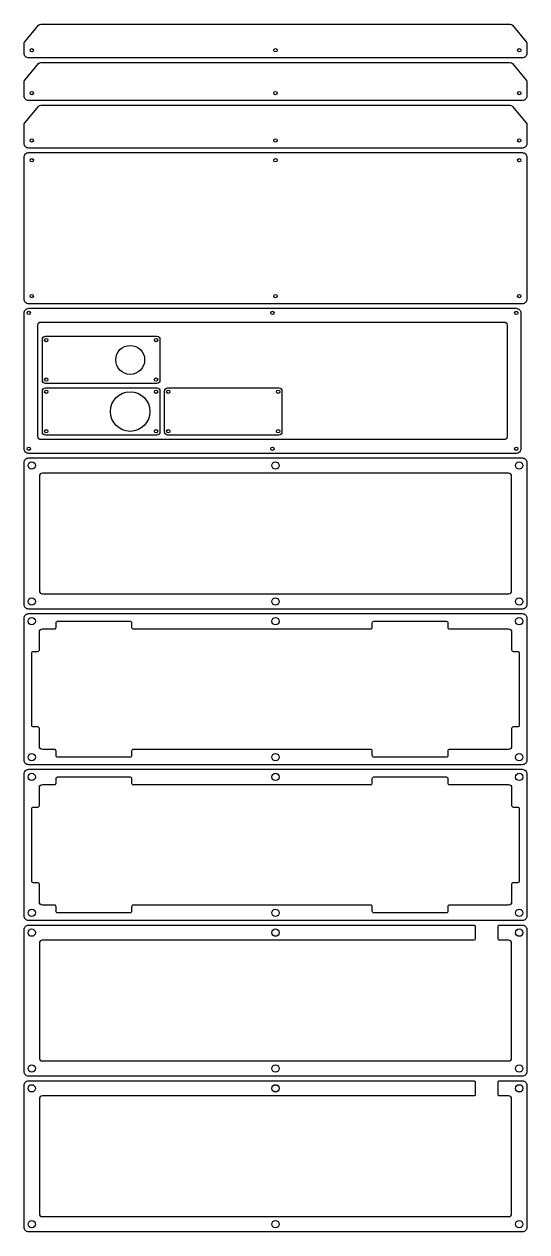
# Model space of a CAD drawing. Header units: millimetres. Extents: x -208 to 122, y -490 to 302.
import ezdxf

# ---------------------------------------------------------------- set-up
doc = ezdxf.new("R2010")
doc.units = ezdxf.units.MM
doc.layers.get('0').update_dxf_attribs({"linetype": 'CONTINUOUS'})

msp = doc.modelspace()

# ---------------------------------------------------------------- linework, layer by layer
for points in [[(111.41, 302.13, -0.223655), (112.95, 301.4), (121.89, 290.58, -0.174402), (122.35, 289.31), (122.35, 283.03, -0.414214), (119.35, 280.03), (-204.73, 280.03, -0.414214), (-207.73, 283.03), (-207.73, 289.31, -0.174402), (-207.27, 290.58), (-198.33, 301.4, -0.223655), (-196.78, 302.13)], [(-196.78, 277.03), (111.41, 277.03, -0.223655), (112.95, 276.3), (121.89, 265.48, -0.174402), (122.35, 264.21), (122.35, 254.93, -0.414214), (119.35, 251.93), (-204.73, 251.93, -0.414214), (-207.73, 254.93), (-207.73, 264.21, -0.174402), (-207.27, 265.48), (-198.33, 276.3, -0.223655)], [(-198.33, 248.2, -0.223655), (-196.78, 248.93), (111.41, 248.93, -0.223655), (112.95, 248.2), (121.89, 237.38, -0.174402), (122.35, 236.11), (122.35, 223.83, -0.414214), (119.35, 220.83), (-204.73, 220.83, -0.414214), (-207.73, 223.83), (-207.73, 236.11, -0.174402), (-207.27, 237.38)], [(-207.73, 214.83, -0.414214), (-204.73, 217.83), (119.35, 217.83, -0.414214), (122.35, 214.83), (122.35, 121.68, -0.414214), (119.35, 118.68), (-204.73, 118.68, -0.414214), (-207.73, 121.68)], [(-204.73, 115.68), (115.35, 115.68, -0.414214), (118.35, 112.68), (118.35, 23.53, -0.414214), (115.35, 20.53), (-204.73, 20.53, -0.414214), (-207.73, 23.53), (-207.73, 112.68, -0.414214)], [(-198.73, 104.68, -0.414214), (-196.73, 106.68), (107.35, 106.68, -0.414214), (109.35, 104.68), (109.35, 31.53, -0.414214), (107.35, 29.53), (-196.73, 29.53, -0.414214), (-198.73, 31.53)], [(-193.73, 97.33), (-120.58, 97.33, -0.414214), (-118.58, 95.33), (-118.58, 68.43, -0.414214), (-120.58, 66.43), (-193.73, 66.43, -0.414214), (-195.73, 68.43), (-195.73, 95.33, -0.414214)], [(-195.73, 61.43, -0.414214), (-193.73, 63.43), (-120.58, 63.43, -0.414214), (-118.58, 61.43), (-118.58, 34.53, -0.414214), (-120.58, 32.53), (-193.73, 32.53, -0.414214), (-195.73, 34.53)], [(-38.43, 34.53, -0.414214), (-40.43, 32.53), (-113.58, 32.53, -0.414214), (-115.58, 34.53), (-115.58, 61.43, -0.414214), (-113.58, 63.43), (-40.43, 63.43, -0.414214), (-38.43, 61.43)], [(122.35, -78.62, -0.414214), (119.35, -81.62), (-204.73, -81.62, -0.414214), (-207.73, -78.62), (-207.73, 14.53, -0.414214), (-204.73, 17.53), (119.35, 17.53, -0.414214), (122.35, 14.53)], [(-195.73, -71.62), (110.35, -71.62, 0.414214), (112.35, -69.62), (112.35, 5.53, 0.414214), (110.35, 7.53), (-195.73, 7.53, 0.414214), (-197.73, 5.53), (-197.73, -69.62, 0.414214)], [(-204.73, -183.77, -0.414214), (-207.73, -180.77), (-207.73, -87.62, -0.414214), (-204.73, -84.62), (119.35, -84.62, -0.414214), (122.35, -87.62), (122.35, -180.77, -0.414214), (119.35, -183.77)], [(-137.13, -177.77, -0.414214), (-138.13, -178.77), (-185.73, -178.77, -0.414214), (-186.73, -177.77), (-186.73, -174.77, 0.414214), (-187.73, -173.77), (-195.73, -173.77, -0.414214), (-197.73, -171.77), (-197.73, -160, 0.414214), (-198.73, -159), (-201.73, -159, -0.414214), (-202.73, -158), (-202.73, -110.4, -0.414214), (-201.73, -109.4), (-198.73, -109.4, 0.414214), (-197.73, -108.4), (-197.73, -96.62, -0.414214), (-195.73, -94.62), (-187.73, -94.62, 0.414214), (-186.73, -93.62), (-186.73, -90.62, -0.414214), (-185.73, -89.62), (-138.13, -89.62, -0.414214), (-137.13, -90.62), (-137.13, -93.62, 0.414214), (-136.13, -94.62), (19.85, -94.62, 0.414214), (20.85, -93.62), (20.85, -90.62, -0.414214), (21.85, -89.62), (69.45, -89.62, -0.414214), (70.45, -90.62), (70.45, -93.62, 0.414214), (71.45, -94.62), (110.35, -94.62, -0.414214), (112.35, -96.62), (112.35, -108.4, 0.414214), (113.35, -109.4), (116.35, -109.4, -0.414214), (117.35, -110.4), (117.35, -158, -0.414214), (116.35, -159), (113.35, -159, 0.414214), (112.35, -160), (112.35, -171.77, -0.414214), (110.35, -173.77), (71.45, -173.77, 0.414214), (70.45, -174.77), (70.45, -177.77, -0.414214), (69.45, -178.77), (21.85, -178.77, -0.414214), (20.85, -177.77), (20.85, -174.77, 0.414214), (19.85, -173.77), (-136.13, -173.77, 0.414214), (-137.13, -174.77)], [(-204.73, -186.77), (119.35, -186.77, -0.414214), (122.35, -189.77), (122.35, -282.92, -0.414214), (119.35, -285.92), (-204.73, -285.92, -0.414214), (-207.73, -282.92), (-207.73, -189.77, -0.414214)], [(70.45, -279.92, -0.414214), (69.45, -280.92), (21.85, -280.92, -0.414214), (20.85, -279.92), (20.85, -276.92, 0.414214), (19.85, -275.92), (-136.13, -275.92, 0.414214), (-137.13, -276.92), (-137.13, -279.92, -0.414214), (-138.13, -280.92), (-185.73, -280.92, -0.414214), (-186.73, -279.92), (-186.73, -276.92, 0.414214), (-187.73, -275.92), (-195.73, -275.92, -0.414214), (-197.73, -273.92), (-197.73, -262.15, 0.414214), (-198.73, -261.15), (-201.73, -261.15, -0.414214), (-202.73, -260.15), (-202.73, -212.55, -0.414214), (-201.73, -211.55), (-198.73, -211.55, 0.414214), (-197.73, -210.55), (-197.73, -198.77, -0.414214), (-195.73, -196.77), (-187.73, -196.77, 0.414214), (-186.73, -195.77), (-186.73, -192.77, -0.414214), (-185.73, -191.77), (-138.13, -191.77, -0.414214), (-137.13, -192.77), (-137.13, -195.77, 0.414214), (-136.13, -196.77), (19.85, -196.77, 0.414214), (20.85, -195.77), (20.85, -192.77, -0.414214), (21.85, -191.77), (69.45, -191.77, -0.414214), (70.45, -192.77), (70.45, -195.77, 0.414214), (71.45, -196.77), (110.35, -196.77, -0.414214), (112.35, -198.77), (112.35, -210.55, 0.414214), (113.35, -211.55), (116.35, -211.55, -0.414214), (117.35, -212.55), (117.35, -260.15, -0.414214), (116.35, -261.15), (113.35, -261.15, 0.414214), (112.35, -262.15), (112.35, -273.92, -0.414214), (110.35, -275.92), (71.45, -275.92, 0.414214), (70.45, -276.92)], [(119.35, -388.07), (-204.73, -388.07, -0.414214), (-207.73, -385.07), (-207.73, -291.92, -0.414214), (-204.73, -288.92), (87.4, -288.92, -0.414214), (88.4, -289.92), (88.4, -297.92, -0.414214), (87.4, -298.92), (-195.73, -298.92, 0.414214), (-197.73, -300.92), (-197.73, -376.07, 0.414214), (-195.73, -378.07), (110.35, -378.07, 0.414214), (112.35, -376.07), (112.35, -300.92, 0.414214), (110.35, -298.92), (104.4, -298.92, -0.414214), (103.4, -297.92), (103.4, -289.92, -0.414214), (104.4, -288.92), (119.35, -288.92, -0.414214), (122.35, -291.92), (122.35, -385.07, -0.414214)], [(-207.73, -487.22), (-207.73, -394.07, -0.414214), (-204.73, -391.07), (87.4, -391.07, -0.414214), (88.4, -392.07), (88.4, -400.07, -0.414214), (87.4, -401.07), (-195.73, -401.07, 0.414214), (-197.73, -403.07), (-197.73, -478.22, 0.414214), (-195.73, -480.22), (110.35, -480.22, 0.414214), (112.35, -478.22), (112.35, -403.07, 0.414214), (110.35, -401.07), (104.4, -401.07, -0.414214), (103.4, -400.07), (103.4, -392.07, -0.414214), (104.4, -391.07), (119.35, -391.07, -0.414214), (122.35, -394.07), (122.35, -487.22, -0.414214), (119.35, -490.22), (-204.73, -490.22, -0.414214)]]:
    msp.add_lwpolyline(points, format="xyb", close=True)
for centre, radius in [((-202.73, 285.03), 1.1), ((-42.69, 285.03), 1.1), ((117.35, 285.03), 1.1), ((-202.73, 256.93), 1.1), ((-42.69, 256.93), 1.1), ((117.35, 256.93), 1.1), ((-202.73, 225.83), 1.1), ((-42.69, 225.83), 1.1), ((117.35, 225.83), 1.1), ((-202.73, 212.83), 1.1), ((-42.69, 212.83), 1.1), ((117.35, 212.83), 1.1), ((-202.73, 123.68), 1.1), ((-42.69, 123.68), 1.1), ((117.35, 123.68), 1.1), ((-204.73, 112.68), 1.1), ((-44.69, 112.68), 1.1), ((115.35, 112.68), 1.1), ((-193.23, 94.83), 1.1), ((-121.08, 94.83), 1.1), ((-138.1, 81.87), 9.5), ((-193.23, 68.93), 1.1), ((-121.08, 68.93), 1.1), ((-193.23, 60.93), 1.1), ((-138.1, 47.97), 13), ((-121.08, 60.93), 1.1), ((-113.08, 60.93), 1.1), ((-40.93, 60.93), 1.1), ((-193.23, 35.03), 1.1), ((-121.08, 35.03), 1.1), ((-113.08, 35.03), 1.1), ((-40.93, 35.03), 1.1), ((-204.73, 23.53), 1.1), ((-44.69, 23.53), 1.1), ((115.35, 23.53), 1.1), ((-202.73, 12.53), 2.4), ((-42.69, 12.53), 2.4), ((117.35, 12.53), 2.4), ((-202.73, -76.62), 2.4), ((-42.69, -76.62), 2.4), ((117.35, -76.62), 2.4), ((-202.73, -89.62), 2.4), ((-42.69, -89.62), 2.4), ((117.35, -89.62), 2.4), ((-202.73, -178.77), 2.4), ((-42.69, -178.77), 2.4), ((117.35, -178.77), 2.4), ((-202.73, -191.77), 2.4), ((-42.69, -191.77), 2.4), ((117.35, -191.77), 2.4), ((-202.73, -280.92), 2.4), ((-42.69, -280.92), 2.4), ((117.35, -280.92), 2.4), ((-202.73, -293.92), 2.4), ((-42.69, -293.92), 2.4), ((117.35, -293.92), 2.4), ((-202.73, -383.07), 2.4), ((-42.69, -383.07), 2.4), ((117.35, -383.07), 2.4), ((-202.73, -396.07), 2.4), ((-42.69, -396.07), 2.4), ((117.35, -396.07), 2.4), ((-202.73, -485.22), 2.4), ((-42.69, -485.22), 2.4), ((117.35, -485.22), 2.4)]:
    msp.add_circle(centre, radius)

doc.saveas('drawing.dxf')
